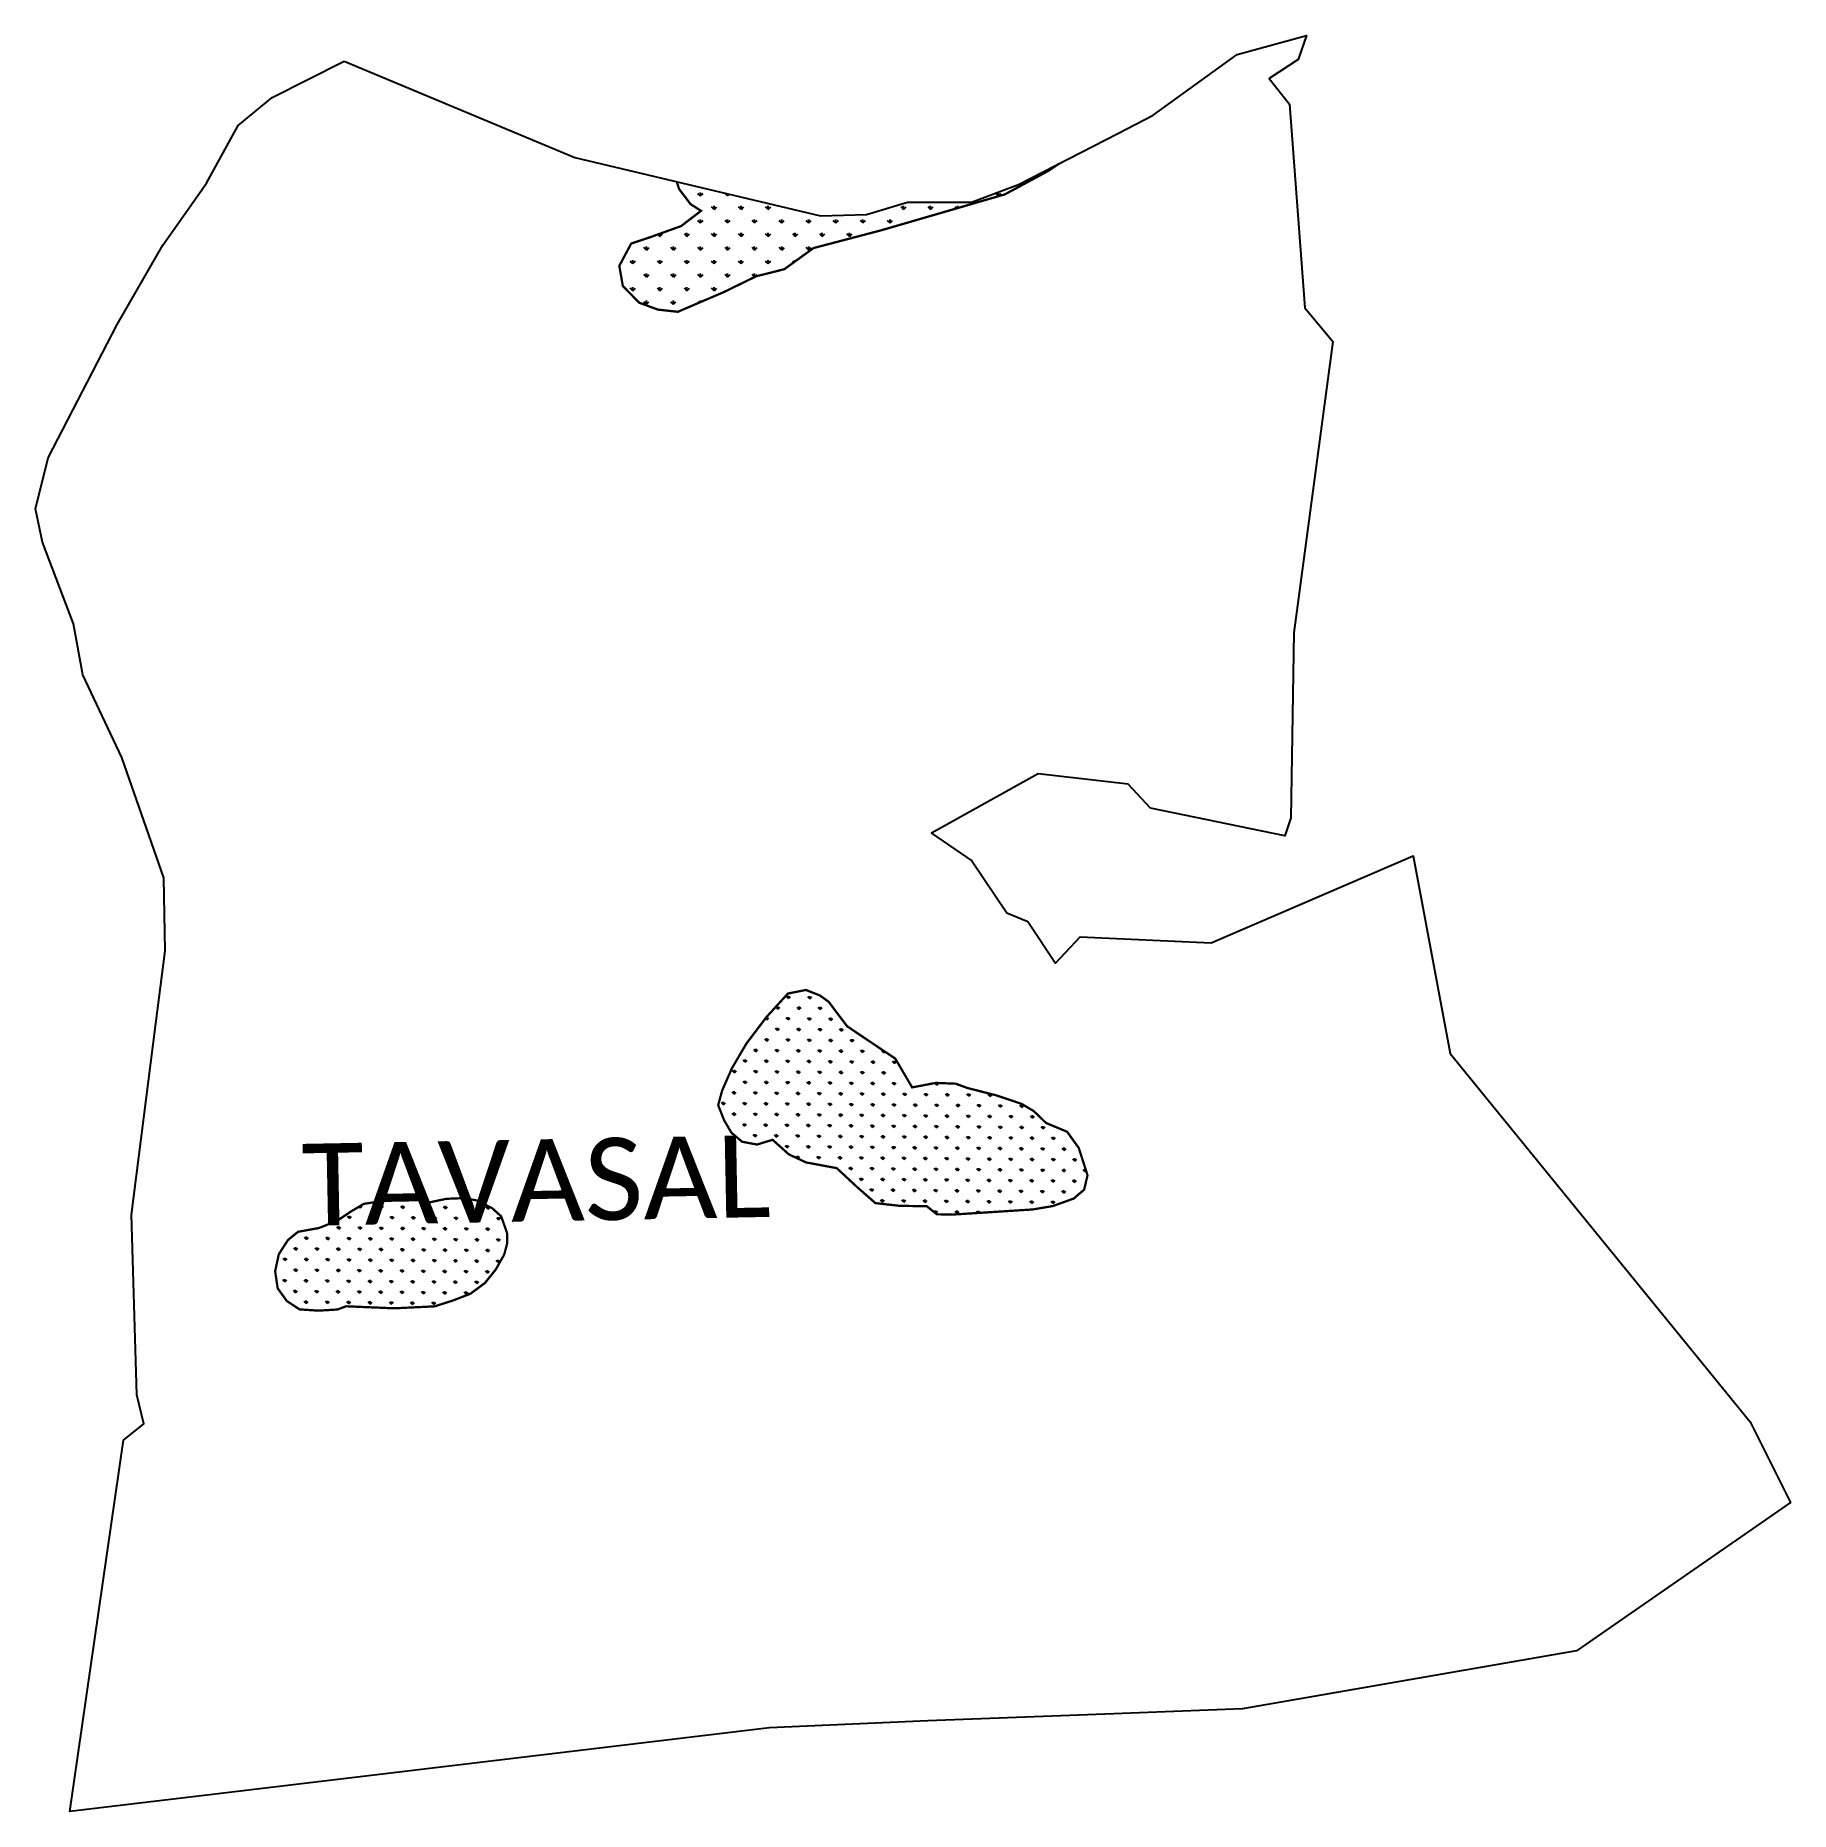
# Model space of a CAD drawing. Header units: metres. Extents: x 312439 to 314767, y 1912286 to 1914642.
import ezdxf

# ---------------------------------------------------------------- set-up
doc = ezdxf.new("R2010")
doc.units = ezdxf.units.M
doc.layers.add('MANGROOVES', color=112, linetype='Continuous')
doc.layers.add('VILLAGE NAME', color=250, linetype='Continuous')
doc.styles.get("Standard").update_dxf_attribs({"font": 'simplex.shx'})
pattern_1 = [(89.4822822, (0, 0), (-14.01377339, 14.26934319), [3.75, -24.53427126]), (44.4822822, (0, 0), (-14.0137734, 14.2693432), [3.75, -16.25]), (134.4822822, (0, 0), (-14.2693432, -14.0137734), [3.75, -16.25])]

msp = doc.modelspace()

# ---------------------------------------------------------------- hatches: boundary and pattern name
at = {"layer": 'MANGROOVES'}
h = msp.add_hatch(dxfattribs=at)
h.set_pattern_fill('GRASS', color=256)
h.paths.add_polyline_path([(313560.3, 1914383.2), (313725.2, 1914431.1), (313783, 1914462.4), (313797.1, 1914471.9), (313743.3, 1914444.3), (313680.6, 1914420.6), (313595.7, 1914420.9), (313541.3, 1914404.2), (313480.5, 1914402.6), (313289.7, 1914447.8), (313292.7, 1914438.2), (313307.8, 1914418.2), (313321.8, 1914409.2), (313312.9, 1914402.3), (313295.5, 1914389), (313255.8, 1914374.7), (313229.2, 1914365.8), (313213.4, 1914336.2), (313218.1, 1914309.4), (313239.8, 1914287.3), (313264.4, 1914278.2), (313291, 1914275.2), (313351.9, 1914301.3), (313394.9, 1914322.3), (313432.5, 1914331.8), (313471.1, 1914359.8)])
h = msp.add_hatch(dxfattribs=at)
h.set_pattern_fill('GRASS', color=256, scale=20, angle=-0.5177)
h.set_pattern_definition(pattern_1)
h.paths.add_polyline_path([(313416.8, 1913176.7), (313438.4, 1913157.3), (313461.1, 1913146.7), (313490, 1913141.3), (313501.9, 1913139.1), (313528.8, 1913114.1), (313553.2, 1913092.7), (313585, 1913089.1), (313621.5, 1913088.5), (313634.8, 1913077.8), (313657.9, 1913077.6), (313703.5, 1913080.5), (313762.3, 1913084.3), (313788.7, 1913088.8), (313816.3, 1913098.7), (313830.2, 1913110.5), (313834.7, 1913129.6), (313823.1, 1913165.8), (313807.7, 1913187.3), (313779.7, 1913199), (313763.3, 1913214.8), (313747.1, 1913224.4), (313713.2, 1913235.8), (313675.6, 1913245.3), (313660, 1913251.1), (313633.5, 1913252.2), (313602, 1913246.2), (313579.6, 1913284.4), (313535.9, 1913313.7), (313515.6, 1913327.4), (313491.2, 1913359.8), (313479.7, 1913368.1), (313461.1, 1913375.5), (313437.1, 1913370.7), (313408.5, 1913339.3), (313382.1, 1913304.4), (313363, 1913271.9), (313349.8, 1913241.9), (313344.6, 1913222.7), (313352.4, 1913202.8), (313362.2, 1913186), (313376.4, 1913174.1), (313396.2, 1913170.4)])
h = msp.add_hatch(dxfattribs=at)
h.set_pattern_fill('GRASS', color=256, scale=20, angle=-0.5177)
h.set_pattern_definition(pattern_1)
h.paths.add_polyline_path([(312850.9, 1912955.8), (312914.8, 1912953.1), (312968.3, 1912955.7), (312991.9, 1912963.2), (313015.8, 1912972.4), (313035, 1912986.6), (313049.8, 1913005.1), (313060.7, 1913024.5), (313064.7, 1913039.5), (313064.4, 1913053.2), (313056.7, 1913075.1), (313044.5, 1913086.1), (313024.4, 1913096.2), (313007.1, 1913099.3), (312984, 1913098.4), (312962.1, 1913093.8), (312945.3, 1913096.7), (312904.9, 1913096.4), (312874.3, 1913091.7), (312856.9, 1913081.3), (312838.4, 1913068.9), (312815, 1913059.7), (312787.1, 1913054.6), (312773.7, 1913043.7), (312761.6, 1913024.9), (312756.7, 1913002.3), (312760.1, 1912979.6), (312772.3, 1912962.7), (312789.1, 1912951.7), (312813.9, 1912950), (312839.3, 1912951.5)])

# ---------------------------------------------------------------- linework, layer by layer
at = {"color": 3, "flags": 128}
msp.add_lwpolyline([(312848.4, 1914607.6), (313154.3, 1914479.9), (313480.5, 1914402.6), (313541.3, 1914404.2), (313595.7, 1914420.9), (313680.6, 1914420.6), (313743.3, 1914444.3), (313874.9, 1914511.9), (313921.8, 1914536.1), (314033.3, 1914616.8), (314125.2, 1914641.8), (314114.3, 1914610), (314075.6, 1914584.7), (314102.5, 1914550.6), (314123.1, 1914280.4), (314160.1, 1914236), (314108.6, 1913849.4), (314104.3, 1913603.7), (314096.6, 1913579.9), (313918.4, 1913616.6), (313888.8, 1913648.5), (313769.1, 1913662.2), (313627.8, 1913583.4), (313681.3, 1913546.9), (313727.6, 1913478), (313755.5, 1913466.5), (313792.3, 1913411.1), (313825.1, 1913445.8), (313998.9, 1913438), (314266.9, 1913553.4), (314315.9, 1913291.3), (314461.4, 1913112.4), (314655.9, 1912873.5), (314713.8, 1912802.3), (314767.5, 1912695.6), (314483.6, 1912498.8), (314040.3, 1912421.8), (313858.2, 1912414.8), (313622.9, 1912405.7), (313412.5, 1912396.4), (312673.7, 1912308.1), (312484.3, 1912285.5), (312555.5, 1912778.1), (312582.5, 1912800), (312573.2, 1912838.4), (312566.3, 1913077.1), (312598.4, 1913330.8), (312610.7, 1913427.5), (312609.2, 1913524.3), (312553.1, 1913684), (312501.5, 1913793.5), (312489.2, 1913861.1), (312448, 1913969.6), (312438.7, 1914014), (312455.6, 1914081.4), (312547, 1914258.3), (312607.8, 1914363.5), (312654.3, 1914429.7), (312665.6, 1914445.8), (312707.7, 1914522.4), (312752.8, 1914559.5), (312848.4, 1914607.6)], dxfattribs=at)
at = {"layer": 'MANGROOVES', "const_width": 3.02, "flags": 128}
msp.add_lwpolyline([(313797.1, 1914471.9), (313783, 1914462.4), (313725.2, 1914431.1), (313560.3, 1914383.2), (313471.1, 1914359.8), (313432.5, 1914331.8), (313394.9, 1914322.3), (313351.9, 1914301.3), (313291, 1914275.2), (313264.4, 1914278.2), (313239.8, 1914287.3), (313218.1, 1914309.4), (313213.4, 1914336.2), (313229.2, 1914365.8), (313255.8, 1914374.7), (313295.5, 1914389), (313312.9, 1914402.3), (313321.8, 1914409.2), (313307.8, 1914418.2), (313292.7, 1914438.2), (313289.7, 1914447.8)], dxfattribs=at)
for points in [[(313416.8, 1913176.7), (313438.4, 1913157.3), (313461.1, 1913146.7), (313490, 1913141.3), (313501.9, 1913139.1), (313528.8, 1913114.1), (313553.2, 1913092.7), (313585, 1913089.1), (313621.5, 1913088.5), (313634.8, 1913077.8), (313657.9, 1913077.6), (313703.5, 1913080.5), (313762.3, 1913084.3), (313788.7, 1913088.8), (313816.3, 1913098.7), (313830.2, 1913110.5), (313834.7, 1913129.6), (313823.1, 1913165.8), (313807.7, 1913187.3), (313779.7, 1913199), (313763.3, 1913214.8), (313747.1, 1913224.4), (313713.2, 1913235.8), (313675.6, 1913245.3), (313660, 1913251.1), (313633.5, 1913252.2), (313602, 1913246.2), (313579.6, 1913284.4), (313535.9, 1913313.7), (313515.6, 1913327.4), (313491.2, 1913359.8), (313479.7, 1913368.1), (313461.1, 1913375.5), (313437.1, 1913370.7), (313408.5, 1913339.3), (313382.1, 1913304.4), (313363, 1913271.9), (313349.8, 1913241.9), (313344.6, 1913222.7), (313352.4, 1913202.8), (313362.2, 1913186), (313376.4, 1913174.1), (313396.2, 1913170.4)], [(312850.9, 1912955.8), (312914.8, 1912953.1), (312968.3, 1912955.7), (312991.9, 1912963.2), (313015.8, 1912972.4), (313035, 1912986.6), (313049.8, 1913005.1), (313060.7, 1913024.5), (313064.7, 1913039.5), (313064.4, 1913053.2), (313056.7, 1913075.1), (313044.5, 1913086.1), (313024.4, 1913096.2), (313007.1, 1913099.3), (312984, 1913098.4), (312962.1, 1913093.8), (312945.3, 1913096.7), (312904.9, 1913096.4), (312874.3, 1913091.7), (312856.9, 1913081.3), (312838.4, 1913068.9), (312815, 1913059.7), (312787.1, 1913054.6), (312773.7, 1913043.7), (312761.6, 1913024.9), (312756.7, 1913002.3), (312760.1, 1912979.6), (312772.3, 1912962.7), (312789.1, 1912951.7), (312813.9, 1912950), (312839.3, 1912951.5)]]:
    msp.add_lwpolyline(points, close=True, dxfattribs=at)

# ---------------------------------------------------------------- texts
at = {"layer": 'VILLAGE NAME', "insert": (312791.1, 1913171.2), "char_height": 108.748, "attachment_point": 1, "rotation": 1.1028}
msp.add_mtext_dynamic_manual_height_columns('{\\fCalibri|b0|i0|c0|p34;TAVASAL}', width=1571.314, gutter_width=543.7, heights=[0], dxfattribs=at)

doc.saveas('drawing.dxf')
